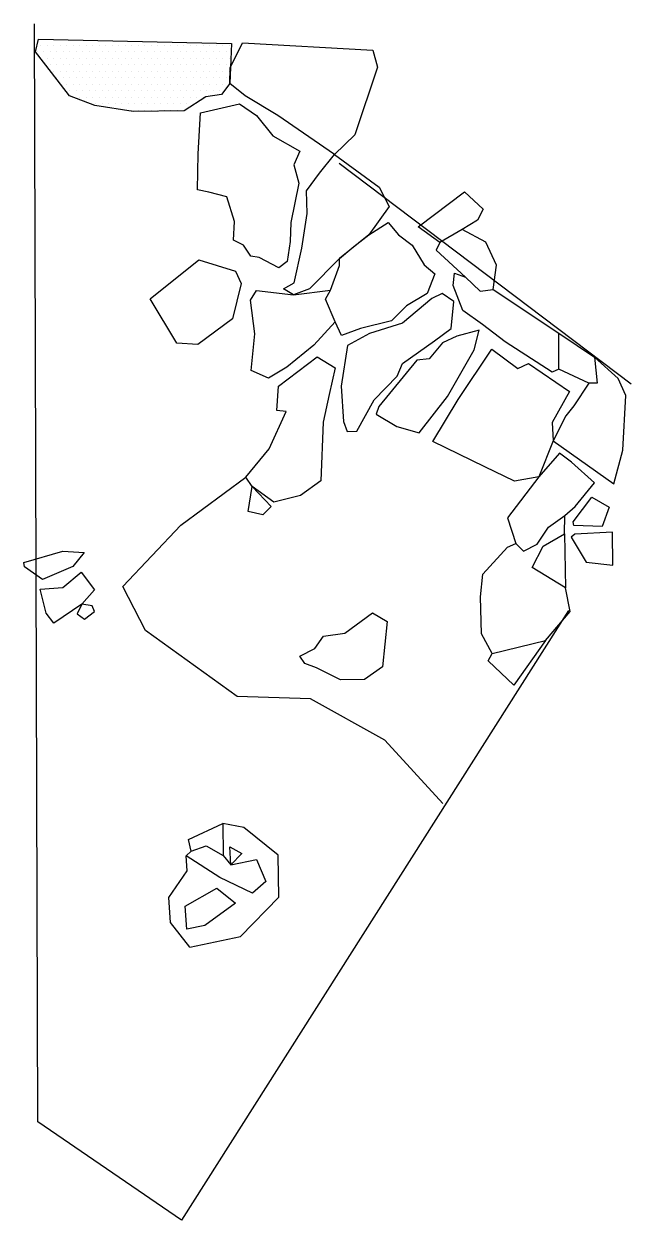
# Model space of a CAD drawing. Header units: metres. Extents: x -3.88 to -2.71, y -18.27 to -15.97.
import ezdxf

# ---------------------------------------------------------------- set-up
doc = ezdxf.new("R2010")
doc.units = ezdxf.units.M
doc.header["$LTSCALE"] = 25
doc.header["$MEASUREMENT"] = 0
doc.linetypes.add('STRICHPUNKTX2', pattern=[2, 1, -0.5, 0, -0.5])
doc.layers.get('0').update_dxf_attribs({"linetype": 'CONTINUOUS'})
for name, color, linetype in [('BEFUND', 1, 'CONTINUOUS'), ('GRABUNGSGRENZE', 3, 'STRICHPUNKTX2'), ('STEINE', 4, 'CONTINUOUS'), ('STEINESCHRAFF', 4, 'CONTINUOUS')]:
    doc.layers.add(name, color=color, linetype=linetype)

# ---------------------------------------------------------------- blocks, each defined once
blk = doc.blocks.new('*X1')
at = {"color": 0}
for p, q in [((-384.375, -1601.25), (-384.375, -1601.25)), ((-383.125, -1601.25), (-383.125, -1601.25)), ((-381.875, -1601.25), (-381.875, -1601.25)), ((-380.625, -1601.25), (-380.625, -1601.25)), ((-379.375, -1601.25), (-379.375, -1601.25)), ((-378.125, -1601.25), (-378.125, -1601.25)), ((-376.875, -1601.25), (-376.875, -1601.25)), ((-375.625, -1601.25), (-375.625, -1601.25)), ((-374.375, -1601.25), (-374.375, -1601.25)), ((-373.125, -1601.25), (-373.125, -1601.25)), ((-371.875, -1601.25), (-371.875, -1601.25)), ((-370.625, -1601.25), (-370.625, -1601.25)), ((-369.375, -1601.25), (-369.375, -1601.25)), ((-368.125, -1601.25), (-368.125, -1601.25)), ((-366.875, -1601.25), (-366.875, -1601.25)), ((-365.625, -1601.25), (-365.625, -1601.25)), ((-364.375, -1601.25), (-364.375, -1601.25)), ((-363.125, -1601.25), (-363.125, -1601.25)), ((-361.875, -1601.25), (-361.875, -1601.25)), ((-360.625, -1601.25), (-360.625, -1601.25)), ((-359.375, -1601.25), (-359.375, -1601.25)), ((-358.125, -1601.25), (-358.125, -1601.25)), ((-356.875, -1601.25), (-356.875, -1601.25)), ((-355.625, -1601.25), (-355.625, -1601.25)), ((-354.375, -1601.25), (-354.375, -1601.25)), ((-353.125, -1601.25), (-353.125, -1601.25)), ((-351.875, -1601.25), (-351.875, -1601.25)), ((-350.625, -1601.25), (-350.625, -1601.25)), ((-349.375, -1601.25), (-349.375, -1601.25)), ((-348.125, -1601.25), (-348.125, -1601.25)), ((-385, -1602.5), (-385, -1602.5)), ((-383.75, -1602.5), (-383.75, -1602.5)), ((-382.5, -1602.5), (-382.5, -1602.5)), ((-381.25, -1602.5), (-381.25, -1602.5)), ((-380, -1602.5), (-380, -1602.5)), ((-378.75, -1602.5), (-378.75, -1602.5)), ((-377.5, -1602.5), (-377.5, -1602.5)), ((-376.25, -1602.5), (-376.25, -1602.5)), ((-375, -1602.5), (-375, -1602.5)), ((-373.75, -1602.5), (-373.75, -1602.5)), ((-372.5, -1602.5), (-372.5, -1602.5)), ((-371.25, -1602.5), (-371.25, -1602.5)), ((-370, -1602.5), (-370, -1602.5)), ((-368.75, -1602.5), (-368.75, -1602.5)), ((-367.5, -1602.5), (-367.5, -1602.5)), ((-366.25, -1602.5), (-366.25, -1602.5)), ((-365, -1602.5), (-365, -1602.5)), ((-363.75, -1602.5), (-363.75, -1602.5)), ((-362.5, -1602.5), (-362.5, -1602.5)), ((-361.25, -1602.5), (-361.25, -1602.5)), ((-360, -1602.5), (-360, -1602.5)), ((-358.75, -1602.5), (-358.75, -1602.5)), ((-357.5, -1602.5), (-357.5, -1602.5)), ((-356.25, -1602.5), (-356.25, -1602.5)), ((-355, -1602.5), (-355, -1602.5)), ((-353.75, -1602.5), (-353.75, -1602.5)), ((-352.5, -1602.5), (-352.5, -1602.5)), ((-351.25, -1602.5), (-351.25, -1602.5)), ((-350, -1602.5), (-350, -1602.5)), ((-348.75, -1602.5), (-348.75, -1602.5)), ((-384.375, -1603.75), (-384.375, -1603.75)), ((-383.125, -1603.75), (-383.125, -1603.75)), ((-382.5, -1605), (-382.5, -1605)), ((-381.875, -1603.75), (-381.875, -1603.75)), ((-381.25, -1605), (-381.25, -1605)), ((-380.625, -1603.75), (-380.625, -1603.75)), ((-380, -1605), (-380, -1605)), ((-379.375, -1603.75), (-379.375, -1603.75)), ((-378.75, -1605), (-378.75, -1605)), ((-378.125, -1603.75), (-378.125, -1603.75)), ((-377.5, -1605), (-377.5, -1605)), ((-376.875, -1603.75), (-376.875, -1603.75)), ((-376.25, -1605), (-376.25, -1605)), ((-375.625, -1603.75), (-375.625, -1603.75)), ((-375, -1605), (-375, -1605)), ((-374.375, -1603.75), (-374.375, -1603.75)), ((-373.75, -1605), (-373.75, -1605)), ((-373.125, -1603.75), (-373.125, -1603.75)), ((-372.5, -1605), (-372.5, -1605)), ((-371.875, -1603.75), (-371.875, -1603.75)), ((-371.25, -1605), (-371.25, -1605)), ((-370.625, -1603.75), (-370.625, -1603.75)), ((-370, -1605), (-370, -1605)), ((-369.375, -1603.75), (-369.375, -1603.75)), ((-368.75, -1605), (-368.75, -1605)), ((-368.125, -1603.75), (-368.125, -1603.75)), ((-367.5, -1605), (-367.5, -1605)), ((-366.875, -1603.75), (-366.875, -1603.75)), ((-366.25, -1605), (-366.25, -1605)), ((-365.625, -1603.75), (-365.625, -1603.75)), ((-365, -1605), (-365, -1605)), ((-364.375, -1603.75), (-364.375, -1603.75)), ((-363.75, -1605), (-363.75, -1605)), ((-363.125, -1603.75), (-363.125, -1603.75)), ((-362.5, -1605), (-362.5, -1605)), ((-361.875, -1603.75), (-361.875, -1603.75)), ((-361.25, -1605), (-361.25, -1605)), ((-360.625, -1603.75), (-360.625, -1603.75)), ((-360, -1605), (-360, -1605)), ((-359.375, -1603.75), (-359.375, -1603.75)), ((-358.75, -1605), (-358.75, -1605)), ((-358.125, -1603.75), (-358.125, -1603.75)), ((-357.5, -1605), (-357.5, -1605)), ((-356.875, -1603.75), (-356.875, -1603.75)), ((-356.25, -1605), (-356.25, -1605)), ((-355.625, -1603.75), (-355.625, -1603.75)), ((-355, -1605), (-355, -1605)), ((-354.375, -1603.75), (-354.375, -1603.75)), ((-353.75, -1605), (-353.75, -1605)), ((-353.125, -1603.75), (-353.125, -1603.75)), ((-352.5, -1605), (-352.5, -1605)), ((-351.875, -1603.75), (-351.875, -1603.75)), ((-351.25, -1605), (-351.25, -1605)), ((-350.625, -1603.75), (-350.625, -1603.75)), ((-350, -1605), (-350, -1605)), ((-349.375, -1603.75), (-349.375, -1603.75)), ((-348.75, -1605), (-348.75, -1605)), ((-348.125, -1603.75), (-348.125, -1603.75)), ((-381.875, -1606.25), (-381.875, -1606.25)), ((-381.25, -1607.5), (-381.25, -1607.5)), ((-380.625, -1606.25), (-380.625, -1606.25)), ((-380, -1607.5), (-380, -1607.5)), ((-379.375, -1606.25), (-379.375, -1606.25)), ((-378.75, -1607.5), (-378.75, -1607.5)), ((-378.125, -1606.25), (-378.125, -1606.25)), ((-377.5, -1607.5), (-377.5, -1607.5)), ((-376.875, -1606.25), (-376.875, -1606.25)), ((-376.25, -1607.5), (-376.25, -1607.5)), ((-375.625, -1606.25), (-375.625, -1606.25)), ((-375, -1607.5), (-375, -1607.5)), ((-374.375, -1606.25), (-374.375, -1606.25)), ((-373.75, -1607.5), (-373.75, -1607.5)), ((-373.125, -1606.25), (-373.125, -1606.25)), ((-372.5, -1607.5), (-372.5, -1607.5)), ((-371.875, -1606.25), (-371.875, -1606.25)), ((-371.25, -1607.5), (-371.25, -1607.5)), ((-370.625, -1606.25), (-370.625, -1606.25)), ((-370, -1607.5), (-370, -1607.5)), ((-369.375, -1606.25), (-369.375, -1606.25)), ((-368.75, -1607.5), (-368.75, -1607.5)), ((-368.125, -1606.25), (-368.125, -1606.25)), ((-367.5, -1607.5), (-367.5, -1607.5)), ((-366.875, -1606.25), (-366.875, -1606.25)), ((-366.25, -1607.5), (-366.25, -1607.5)), ((-365.625, -1606.25), (-365.625, -1606.25)), ((-365, -1607.5), (-365, -1607.5)), ((-364.375, -1606.25), (-364.375, -1606.25)), ((-363.75, -1607.5), (-363.75, -1607.5)), ((-363.125, -1606.25), (-363.125, -1606.25)), ((-362.5, -1607.5), (-362.5, -1607.5)), ((-361.875, -1606.25), (-361.875, -1606.25)), ((-361.25, -1607.5), (-361.25, -1607.5)), ((-360.625, -1606.25), (-360.625, -1606.25)), ((-360, -1607.5), (-360, -1607.5)), ((-359.375, -1606.25), (-359.375, -1606.25)), ((-358.75, -1607.5), (-358.75, -1607.5)), ((-358.125, -1606.25), (-358.125, -1606.25)), ((-357.5, -1607.5), (-357.5, -1607.5)), ((-356.875, -1606.25), (-356.875, -1606.25)), ((-356.25, -1607.5), (-356.25, -1607.5)), ((-355.625, -1606.25), (-355.625, -1606.25)), ((-355, -1607.5), (-355, -1607.5)), ((-354.375, -1606.25), (-354.375, -1606.25)), ((-353.75, -1607.5), (-353.75, -1607.5)), ((-353.125, -1606.25), (-353.125, -1606.25)), ((-352.5, -1607.5), (-352.5, -1607.5)), ((-351.875, -1606.25), (-351.875, -1606.25)), ((-351.25, -1607.5), (-351.25, -1607.5)), ((-350.625, -1606.25), (-350.625, -1606.25)), ((-350, -1607.5), (-350, -1607.5)), ((-349.375, -1606.25), (-349.375, -1606.25)), ((-348.75, -1607.5), (-348.75, -1607.5)), ((-348.125, -1606.25), (-348.125, -1606.25)), ((-379.375, -1608.75), (-379.375, -1608.75)), ((-378.75, -1610), (-378.75, -1610)), ((-378.125, -1608.75), (-378.125, -1608.75)), ((-377.5, -1610), (-377.5, -1610)), ((-376.875, -1608.75), (-376.875, -1608.75)), ((-376.25, -1610), (-376.25, -1610)), ((-375.625, -1608.75), (-375.625, -1608.75)), ((-375, -1610), (-375, -1610)), ((-374.375, -1608.75), (-374.375, -1608.75)), ((-373.75, -1610), (-373.75, -1610)), ((-373.125, -1608.75), (-373.125, -1608.75)), ((-372.5, -1610), (-372.5, -1610)), ((-371.875, -1608.75), (-371.875, -1608.75)), ((-371.25, -1610), (-371.25, -1610)), ((-370.625, -1608.75), (-370.625, -1608.75)), ((-370, -1610), (-370, -1610)), ((-369.375, -1608.75), (-369.375, -1608.75)), ((-368.75, -1610), (-368.75, -1610)), ((-368.125, -1608.75), (-368.125, -1608.75)), ((-367.5, -1610), (-367.5, -1610)), ((-366.875, -1608.75), (-366.875, -1608.75)), ((-366.25, -1610), (-366.25, -1610)), ((-365.625, -1608.75), (-365.625, -1608.75)), ((-365, -1610), (-365, -1610)), ((-364.375, -1608.75), (-364.375, -1608.75)), ((-363.75, -1610), (-363.75, -1610)), ((-363.125, -1608.75), (-363.125, -1608.75)), ((-362.5, -1610), (-362.5, -1610)), ((-361.875, -1608.75), (-361.875, -1608.75)), ((-361.25, -1610), (-361.25, -1610)), ((-360.625, -1608.75), (-360.625, -1608.75)), ((-360, -1610), (-360, -1610)), ((-359.375, -1608.75), (-359.375, -1608.75)), ((-358.75, -1610), (-358.75, -1610)), ((-358.125, -1608.75), (-358.125, -1608.75)), ((-357.5, -1610), (-357.5, -1610)), ((-356.875, -1608.75), (-356.875, -1608.75)), ((-356.25, -1610), (-356.25, -1610)), ((-355.625, -1608.75), (-355.625, -1608.75)), ((-355, -1610), (-355, -1610)), ((-354.375, -1608.75), (-354.375, -1608.75)), ((-353.75, -1610), (-353.75, -1610)), ((-353.125, -1608.75), (-353.125, -1608.75)), ((-352.5, -1610), (-352.5, -1610)), ((-351.875, -1608.75), (-351.875, -1608.75)), ((-351.25, -1610), (-351.25, -1610)), ((-350.625, -1608.75), (-350.625, -1608.75)), ((-350, -1610), (-350, -1610)), ((-349.375, -1608.75), (-349.375, -1608.75)), ((-348.125, -1608.75), (-348.125, -1608.75)), ((-376.875, -1611.25), (-376.875, -1611.25)), ((-375.625, -1611.25), (-375.625, -1611.25)), ((-374.375, -1611.25), (-374.375, -1611.25)), ((-373.75, -1612.5), (-373.75, -1612.5)), ((-373.125, -1611.25), (-373.125, -1611.25)), ((-372.5, -1612.5), (-372.5, -1612.5)), ((-371.875, -1611.25), (-371.875, -1611.25)), ((-371.25, -1612.5), (-371.25, -1612.5)), ((-370.625, -1611.25), (-370.625, -1611.25)), ((-370, -1612.5), (-370, -1612.5)), ((-369.375, -1611.25), (-369.375, -1611.25)), ((-368.75, -1612.5), (-368.75, -1612.5)), ((-368.125, -1611.25), (-368.125, -1611.25)), ((-367.5, -1612.5), (-367.5, -1612.5)), ((-366.875, -1611.25), (-366.875, -1611.25)), ((-366.25, -1612.5), (-366.25, -1612.5)), ((-365.625, -1611.25), (-365.625, -1611.25)), ((-365, -1612.5), (-365, -1612.5)), ((-364.375, -1611.25), (-364.375, -1611.25)), ((-363.75, -1612.5), (-363.75, -1612.5)), ((-363.125, -1611.25), (-363.125, -1611.25)), ((-362.5, -1612.5), (-362.5, -1612.5)), ((-361.875, -1611.25), (-361.875, -1611.25)), ((-361.25, -1612.5), (-361.25, -1612.5)), ((-360.625, -1611.25), (-360.625, -1611.25)), ((-360, -1612.5), (-360, -1612.5)), ((-359.375, -1611.25), (-359.375, -1611.25)), ((-358.75, -1612.5), (-358.75, -1612.5)), ((-358.125, -1611.25), (-358.125, -1611.25)), ((-357.5, -1612.5), (-357.5, -1612.5)), ((-356.875, -1611.25), (-356.875, -1611.25)), ((-356.25, -1612.5), (-356.25, -1612.5)), ((-355.625, -1611.25), (-355.625, -1611.25)), ((-355, -1612.5), (-355, -1612.5)), ((-354.375, -1611.25), (-354.375, -1611.25)), ((-353.125, -1611.25), (-353.125, -1611.25)), ((-368.125, -1613.75), (-368.125, -1613.75)), ((-366.875, -1613.75), (-366.875, -1613.75)), ((-365.625, -1613.75), (-365.625, -1613.75)), ((-364.375, -1613.75), (-364.375, -1613.75)), ((-363.125, -1613.75), (-363.125, -1613.75)), ((-361.875, -1613.75), (-361.875, -1613.75)), ((-360.625, -1613.75), (-360.625, -1613.75)), ((-359.375, -1613.75), (-359.375, -1613.75)), ((-358.125, -1613.75), (-358.125, -1613.75)), ((-356.875, -1613.75), (-356.875, -1613.75))]:
    blk.add_line(p, q, dxfattribs=at)

msp = doc.modelspace()

# ---------------------------------------------------------------- linework, layer by layer
at = {"layer": 'BEFUND'}
for points in [[(-3.0712, -17.4694), (-3.1825, -17.3474), (-3.3254, -17.268), (-3.4664, -17.2636), (-3.6421, -17.1369), (-3.6855, -17.0526), (-3.5742, -16.9346), (-3.4492, -16.8426)], [(-3.5573, -17.7448), (-3.4598, -17.7247), (-3.3861, -17.6493), (-3.3874, -17.5686), (-3.4533, -17.5152), (-3.4938, -17.5075)], [(-3.5573, -17.7448), (-3.5942, -17.6975), (-3.5976, -17.6498), (-3.562, -17.5987), (-3.564, -17.5697)]]:
    msp.add_lwpolyline(points, dxfattribs=at)
at = {"layer": 'GRABUNGSGRENZE'}
for points in [[(-2.8299, -17.0982), (-3.5732, -18.2692), (-3.8487, -18.0804), (-3.8555, -15.9717)], [(-2.7097, -16.6638), (-3.2702, -16.2399)]]:
    msp.add_lwpolyline(points, dxfattribs=at)
at = {"layer": 'STEINE'}
for points in [[(-3.4771, -16.0091), (-3.4799, -16.0862), (-3.4961, -16.1075), (-3.5266, -16.1115), (-3.5682, -16.1388), (-3.6661, -16.1401), (-3.7392, -16.1282), (-3.7878, -16.1099), (-3.8227, -16.0651), (-3.8531, -16.0255), (-3.8479, -16.0007), (-3.4771, -16.0091)], [(-3.2053, -16.0219), (-3.1967, -16.0549), (-3.2402, -16.1847), (-3.2793, -16.2226), (-3.3882, -16.1478), (-3.451, -16.1101), (-3.4799, -16.0862), (-3.4793, -16.0558), (-3.4558, -16.0082), (-3.2053, -16.0219)], [(-3.5422, -16.2905), (-3.541, -16.2215), (-3.5363, -16.1424), (-3.4617, -16.1253), (-3.4293, -16.1477), (-3.3979, -16.1869), (-3.3457, -16.2159), (-3.3575, -16.2422), (-3.3479, -16.2778), (-3.3633, -16.3533), (-3.3644, -16.3898), (-3.3701, -16.4279), (-3.3863, -16.4405), (-3.4238, -16.4206), (-3.4401, -16.4176), (-3.4537, -16.3967), (-3.473, -16.387), (-3.4713, -16.3515), (-3.4859, -16.3038), (-3.5204, -16.2951), (-3.5422, -16.2905)], [(-3.1745, -16.3223), (-3.2132, -16.377), (-3.2696, -16.422), (-3.3271, -16.4807), (-3.3581, -16.4923), (-3.3773, -16.4806), (-3.3565, -16.469), (-3.3421, -16.4026), (-3.3318, -16.3356), (-3.3327, -16.2925), (-3.3083, -16.2581), (-3.2793, -16.2226), (-3.1932, -16.2852), (-3.1745, -16.3223)], [(-3.0768, -16.3915), (-3.1183, -16.3615), (-3.0294, -16.2942), (-2.994, -16.3273), (-3.0047, -16.3486), (-3.0341, -16.3668)], [(-3.2659, -16.5701), (-3.278, -16.5442), (-3.2962, -16.5001), (-3.287, -16.4834), (-3.2697, -16.4357), (-3.2696, -16.422), (-3.2422, -16.3993), (-3.2132, -16.377), (-3.1761, -16.3532), (-3.1564, -16.3771), (-3.1301, -16.3965), (-3.1068, -16.4346), (-3.0866, -16.4519), (-3.1014, -16.4894), (-3.141, -16.5131), (-3.17, -16.542), (-3.2294, -16.5565), (-3.2659, -16.5701)], [(-2.9745, -16.4821), (-2.9684, -16.4354), (-2.9885, -16.3912), (-3.0341, -16.3668), (-3.0768, -16.3915), (-3.0839, -16.4062), (-3.0278, -16.4581)], [(-3.582, -16.5851), (-3.633, -16.4998), (-3.5395, -16.4249), (-3.4695, -16.4469), (-3.4584, -16.4703), (-3.4753, -16.5382), (-3.5419, -16.5873), (-3.582, -16.5851)], [(-2.8481, -16.635), (-2.8613, -16.6406), (-2.9514, -16.5825), (-2.995, -16.549), (-3.0325, -16.522), (-3.0516, -16.4743), (-3.0485, -16.4504), (-3.0278, -16.4581), (-2.9994, -16.485), (-2.9745, -16.4821), (-2.8484, -16.5655)], [(-3.278, -16.5442), (-3.3187, -16.5888), (-3.3706, -16.6308), (-3.4061, -16.652), (-3.439, -16.6377), (-3.4323, -16.5667), (-3.4408, -16.5023), (-3.429, -16.484), (-3.3581, -16.4923), (-3.287, -16.4834)], [(-3.2543, -16.5894), (-3.2661, -16.6675), (-3.2622, -16.7355), (-3.2547, -16.7548), (-3.2364, -16.7538), (-3.2028, -16.6936), (-3.1586, -16.6485), (-3.1484, -16.6237), (-3.0874, -16.5807), (-3.0549, -16.5569), (-3.0502, -16.5052), (-3.0725, -16.4894), (-3.0923, -16.499), (-3.1487, -16.5466), (-3.2121, -16.5662), (-3.2543, -16.5894)], [(-3.1993, -16.7215), (-3.1593, -16.7449), (-3.1167, -16.7572), (-3.0623, -16.6873), (-3.0113, -16.5976), (-3.0016, -16.5601), (-3.0442, -16.5712), (-3.0717, -16.5843), (-3.0976, -16.6147), (-3.121, -16.6177), (-3.1942, -16.7063), (-3.1993, -16.7215)], [(-2.7908, -16.662), (-2.8481, -16.635), (-2.8484, -16.5655), (-2.7801, -16.6119), (-2.7746, -16.6616), (-2.7908, -16.662)], [(-2.861, -16.7375), (-2.8596, -16.7725), (-2.8866, -16.8414), (-2.9333, -16.8499), (-2.9906, -16.8224), (-3.0904, -16.774), (-3.042, -16.6934), (-2.9768, -16.5967), (-2.9272, -16.6333), (-2.9064, -16.6237), (-2.8279, -16.6777), (-2.861, -16.7375)], [(-3.3955, -16.8904), (-3.4375, -16.8599), (-3.4492, -16.8426), (-3.4044, -16.7879), (-3.3723, -16.716), (-3.39, -16.7144), (-3.3869, -16.6678), (-3.3127, -16.6111), (-3.2777, -16.632), (-3.2895, -16.6837), (-3.3008, -16.7364), (-3.3056, -16.8495), (-3.3442, -16.8774), (-3.3955, -16.8904)], [(-2.8596, -16.7725), (-2.7426, -16.8549), (-2.7252, -16.7905), (-2.7199, -16.6855), (-2.7345, -16.6525), (-2.7801, -16.6119)], [(-2.7908, -16.662), (-2.8198, -16.7051), (-2.8351, -16.7248), (-2.8596, -16.7725)], [(-2.9472, -16.9204), (-2.931, -16.9696), (-2.9164, -16.9844), (-2.89, -16.9712), (-2.8681, -16.9383), (-2.8371, -16.9161), (-2.8173, -16.8989), (-2.7801, -16.8533), (-2.8242, -16.8136), (-2.8469, -16.7963), (-2.8866, -16.8414), (-2.9472, -16.9204)], [(-3.4447, -16.9081), (-3.4375, -16.8599), (-3.4006, -16.8985), (-3.4169, -16.9147), (-3.4447, -16.9081)], [(-2.8209, -16.9278), (-2.7848, -16.8807), (-2.7518, -16.9), (-2.7651, -16.937), (-2.8199, -16.9354), (-2.8209, -16.9278)], [(-2.8377, -16.9511), (-2.8371, -16.9161)], [(-2.8354, -17.0551), (-2.8997, -17.0159), (-2.8783, -16.9748), (-2.8377, -16.9511), (-2.8354, -17.0551)], [(-2.825, -16.9577), (-2.7957, -17.0054), (-2.745, -17.0111), (-2.7453, -16.9482), (-2.8179, -16.9516), (-2.825, -16.9577)], [(-2.9767, -17.181), (-2.9969, -17.143), (-2.9987, -17.0719), (-2.9946, -17.0283), (-2.9473, -16.9767), (-2.931, -16.9696)], [(-3.8402, -17.039), (-3.8746, -17.0146), (-3.8756, -17.006), (-3.801, -16.9843), (-3.7599, -16.987), (-3.7818, -17.0138), (-3.8402, -17.039)], [(-3.8181, -17.1228), (-3.8327, -17.1035), (-3.8443, -17.0573), (-3.8012, -17.0543), (-3.7656, -17.025), (-3.7398, -17.0585), (-3.7642, -17.0864), (-3.8181, -17.1228)], [(-2.8737, -17.1559), (-2.8269, -17.1002), (-2.8354, -17.0551)], [(-3.7642, -17.0864), (-3.7734, -17.1051), (-3.7592, -17.1153), (-3.7399, -17.1006), (-3.7445, -17.0895), (-3.7642, -17.0864)], [(-3.3002, -17.1478), (-3.2591, -17.1418), (-3.2063, -17.1029), (-3.1779, -17.1197), (-3.1873, -17.2064), (-3.2213, -17.2307), (-3.268, -17.2316), (-3.3141, -17.2082), (-3.3364, -17.2), (-3.346, -17.1858), (-3.317, -17.1716), (-3.3002, -17.1478)], [(-2.9347, -17.2415), (-2.9843, -17.1952), (-2.9767, -17.181), (-2.8737, -17.1559), (-2.9347, -17.2415)], [(-3.5543, -17.5606), (-3.5598, -17.5383), (-3.4938, -17.5075), (-3.493, -17.5689)], [(-3.4368, -17.6416), (-3.4991, -17.6115), (-3.564, -17.5697), (-3.5543, -17.5606), (-3.5254, -17.5501), (-3.493, -17.5689), (-3.4783, -17.5867), (-3.4291, -17.5767), (-3.4114, -17.6188), (-3.4368, -17.6416)], [(-3.4783, -17.5867), (-3.4802, -17.5522), (-3.4569, -17.5654), (-3.4783, -17.5867)], [(-3.5628, -17.7103), (-3.5657, -17.6666), (-3.5053, -17.6318), (-3.4693, -17.6603), (-3.5283, -17.7032), (-3.5628, -17.7103)]]:
    msp.add_lwpolyline(points, dxfattribs=at)

# ---------------------------------------------------------------- block references
at = {"layer": 'STEINESCHRAFF', "xscale": 0.01, "yscale": 0.01, "zscale": 0.01}
msp.add_blockref('*X1', (0, 0), dxfattribs=at)

doc.saveas('drawing.dxf')
